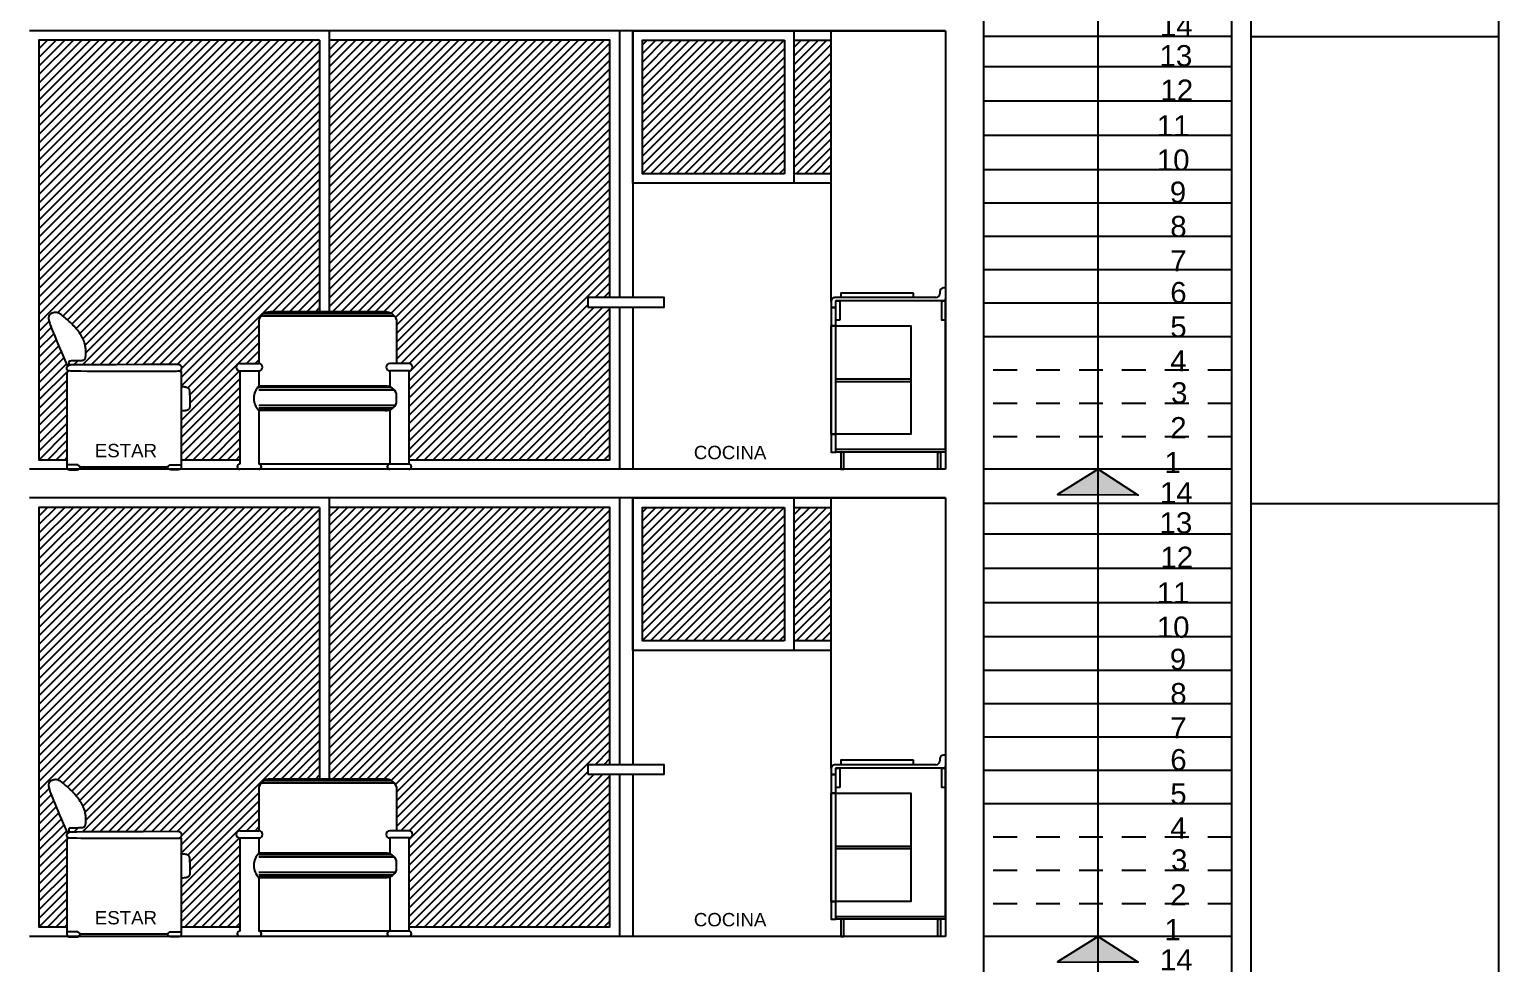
# Model space of a CAD drawing. Header units: millimetres. Extents: x 1217 to 2428, y 234 to 644.
# Drawn here: x 2238.77 to 2246.47, y 414.01 to 418.91 of the extents above; entities that cross this region are included whole.
import ezdxf

# ---------------------------------------------------------------- set-up
doc = ezdxf.new("R2010")
doc.units = ezdxf.units.MM
doc.linetypes.add('HIDDEN2', pattern=[0.1875, 0.125, -0.0625])
for name, color, linetype in [('0.1', 251, 'Continuous'), ('0.2', 2, 'Continuous'), ('0.3', 6, 'Continuous'), ('ARTEFACTOS', 4, 'Continuous'), ('estructura', 3, 'Continuous'), ('Muebles', 8, 'Continuous'), ('MURO', 5, 'Continuous'), ('Texto', 1, 'Continuous')]:
    doc.layers.add(name, color=color, linetype=linetype)
doc.styles.get("Standard").update_dxf_attribs({"font": 'arial.ttf'})
pattern_1 = [(45, (422.33998, -283.023547), (-0.0224506403, 0.0224506403), [])]
pattern_2 = [(45, (422.33998, -280.573547), (-0.0224506403, 0.0224506403), [])]

# ---------------------------------------------------------------- blocks, each defined once
blk = doc.blocks.new('sillon elv 1')
at = {"layer": '0.2'}
blk.add_line((382065.2343, 7753267.5813), (382065.6901, 7753267.5813), dxfattribs=at)
for points in [[(382065.1739, 7753268.114), (382065.1742, 7753268.1156), (382065.1744, 7753268.1172), (382065.1745, 7753268.1189), (382065.1746, 7753268.1205), (382065.1745, 7753268.1222), (382065.1745, 7753268.1238), (382065.1744, 7753268.1253), (382065.1744, 7753268.1268), (382065.1745, 7753268.1281), (382065.1745, 7753268.1294), (382065.1747, 7753268.1306), (382065.1749, 7753268.1316), (382065.1751, 7753268.1326), (382065.1753, 7753268.1335), (382065.1756, 7753268.1342), (382065.1759, 7753268.1349), (382065.1762, 7753268.1355), (382065.1765, 7753268.136), (382065.1768, 7753268.1364), (382065.1771, 7753268.1368), (382065.1775, 7753268.1371), (382065.178, 7753268.1373), (382065.1785, 7753268.1375), (382065.179, 7753268.1376), (382065.1796, 7753268.1377), (382065.1804, 7753268.1378), (382065.1814, 7753268.1379), (382065.1828, 7753268.1379), (382065.1846, 7753268.138), (382065.187, 7753268.138), (382065.19, 7753268.1381), (382065.1937, 7753268.1381), (382065.1982, 7753268.1381), (382065.2034, 7753268.1382), (382065.2089, 7753268.1383), (382065.2147, 7753268.1384), (382065.2204, 7753268.1385), (382065.2259, 7753268.1386), (382065.231, 7753268.1388), (382065.2353, 7753268.139), (382065.2389, 7753268.1392), (382065.2417, 7753268.1395), (382065.2439, 7753268.1397), (382065.2455, 7753268.14), (382065.2467, 7753268.1403), (382065.2476, 7753268.1405), (382065.2482, 7753268.1408), (382065.2488, 7753268.141), (382065.2493, 7753268.1412), (382065.2498, 7753268.1413), (382065.2504, 7753268.1415), (382065.2509, 7753268.1417), (382065.2515, 7753268.142), (382065.2522, 7753268.1423), (382065.2529, 7753268.1426), (382065.2537, 7753268.1431), (382065.2545, 7753268.1437), (382065.2554, 7753268.1444), (382065.2563, 7753268.1454), (382065.2572, 7753268.1465), (382065.2581, 7753268.148), (382065.2589, 7753268.1498), (382065.2597, 7753268.1519), (382065.2604, 7753268.1545), (382065.2611, 7753268.1574), (382065.2616, 7753268.1608), (382065.262, 7753268.1645), (382065.2624, 7753268.1685), (382065.2626, 7753268.1727), (382065.2627, 7753268.1771), (382065.2627, 7753268.1816), (382065.2627, 7753268.1863), (382065.2625, 7753268.1909), (382065.2622, 7753268.1956), (382065.2617, 7753268.2004), (382065.2611, 7753268.2053), (382065.2603, 7753268.2102), (382065.2593, 7753268.2154), (382065.258, 7753268.2207), (382065.2565, 7753268.2262), (382065.2547, 7753268.2319), (382065.2526, 7753268.2378), (382065.2501, 7753268.2439), (382065.2474, 7753268.2502), (382065.2443, 7753268.2566), (382065.2408, 7753268.2632), (382065.2369, 7753268.2699), (382065.2327, 7753268.2767), (382065.228, 7753268.2836), (382065.2229, 7753268.2906), (382065.2176, 7753268.2976), (382065.212, 7753268.3046), (382065.2061, 7753268.3115), (382065.2001, 7753268.3182), (382065.194, 7753268.3249), (382065.1878, 7753268.3313), (382065.1816, 7753268.3375), (382065.1754, 7753268.3434), (382065.1694, 7753268.349), (382065.1635, 7753268.3543), (382065.1578, 7753268.3592), (382065.1525, 7753268.3637), (382065.1475, 7753268.3679), (382065.1429, 7753268.3715), (382065.1387, 7753268.3747), (382065.135, 7753268.3775), (382065.1316, 7753268.3799), (382065.1286, 7753268.382), (382065.1259, 7753268.3837), (382065.1233, 7753268.3851), (382065.1209, 7753268.3863), (382065.1187, 7753268.3874), (382065.1165, 7753268.3882), (382065.1144, 7753268.3889), (382065.1123, 7753268.3895), (382065.1103, 7753268.3899), (382065.1083, 7753268.3902), (382065.1063, 7753268.3904), (382065.1044, 7753268.3905), (382065.1024, 7753268.3904), (382065.1005, 7753268.3903), (382065.0985, 7753268.39), (382065.0966, 7753268.3897), (382065.0947, 7753268.3894), (382065.0929, 7753268.3889), (382065.0912, 7753268.3885), (382065.0896, 7753268.388), (382065.088, 7753268.3876), (382065.0866, 7753268.3872), (382065.0853, 7753268.3867), (382065.084, 7753268.3863), (382065.0829, 7753268.3859), (382065.0818, 7753268.3854), (382065.0808, 7753268.385), (382065.0798, 7753268.3846), (382065.0789, 7753268.3841), (382065.0779, 7753268.3836), (382065.077, 7753268.3831), (382065.0761, 7753268.3825), (382065.0752, 7753268.3818), (382065.0743, 7753268.3811), (382065.0735, 7753268.3803), (382065.0726, 7753268.3794), (382065.0718, 7753268.3784), (382065.071, 7753268.3773), (382065.0702, 7753268.376), (382065.0695, 7753268.3746), (382065.0688, 7753268.3731), (382065.0682, 7753268.3715), (382065.0677, 7753268.3697), (382065.0672, 7753268.3679), (382065.0668, 7753268.3659), (382065.0666, 7753268.3638), (382065.0665, 7753268.3614), (382065.0666, 7753268.3588), (382065.0669, 7753268.3558), (382065.0675, 7753268.3524), (382065.0683, 7753268.3484), (382065.0695, 7753268.3438), (382065.0711, 7753268.3385), (382065.0731, 7753268.3324), (382065.0756, 7753268.3252), (382065.0787, 7753268.3168), (382065.0825, 7753268.3069), (382065.0871, 7753268.2952), (382065.0925, 7753268.2816), (382065.099, 7753268.2658), (382065.1066, 7753268.2475), (382065.1153, 7753268.2269), (382065.1246, 7753268.2047), (382065.1341, 7753268.1823), (382065.1433, 7753268.1607), (382065.1516, 7753268.1412), (382065.1585, 7753268.125), (382065.1635, 7753268.1132), (382065.1662, 7753268.107)], [(382065.7482, 7753268.1195), (382065.7512, 7753268.1185), (382065.7538, 7753268.1173), (382065.7559, 7753268.1159), (382065.7576, 7753268.1144), (382065.759, 7753268.1129), (382065.7601, 7753268.1112), (382065.761, 7753268.1096), (382065.7617, 7753268.1079), (382065.7622, 7753268.1063), (382065.7626, 7753268.1048), (382065.7628, 7753268.1033), (382065.7629, 7753268.1018), (382065.763, 7753268.1004), (382065.7629, 7753268.0991), (382065.7628, 7753268.0978), (382065.7626, 7753268.0966), (382065.7624, 7753268.0954), (382065.7621, 7753268.0943), (382065.7618, 7753268.0932), (382065.7614, 7753268.0922), (382065.7609, 7753268.0912), (382065.7604, 7753268.0903), (382065.7599, 7753268.0894), (382065.7593, 7753268.0885), (382065.7586, 7753268.0877), (382065.7578, 7753268.0869), (382065.757, 7753268.0861), (382065.756, 7753268.0854), (382065.7551, 7753268.0847), (382065.754, 7753268.0841), (382065.7529, 7753268.0835), (382065.7517, 7753268.083), (382065.7502, 7753268.0826), (382065.7476, 7753268.0823), (382065.7428, 7753268.082), (382065.7348, 7753268.0818), (382065.7223, 7753268.0816), (382065.7045, 7753268.0815), (382065.6801, 7753268.0814), (382065.6482, 7753268.0813), (382065.6082, 7753268.0812), (382065.5617, 7753268.0812), (382065.5109, 7753268.0812), (382065.458, 7753268.0813), (382065.4051, 7753268.0813), (382065.3544, 7753268.0815), (382065.3081, 7753268.0817), (382065.2683, 7753268.0819), (382065.2366, 7753268.0823), (382065.2126, 7753268.0827), (382065.1951, 7753268.0832), (382065.1831, 7753268.0837), (382065.1755, 7753268.0842), (382065.1711, 7753268.0848), (382065.169, 7753268.0854), (382065.168, 7753268.0859), (382065.1673, 7753268.0865), (382065.1666, 7753268.0871), (382065.166, 7753268.0877), (382065.1655, 7753268.0884), (382065.1649, 7753268.0891), (382065.1645, 7753268.0899), (382065.164, 7753268.0907), (382065.1636, 7753268.0917), (382065.1633, 7753268.0927), (382065.1629, 7753268.0939), (382065.1627, 7753268.0951), (382065.1625, 7753268.0963), (382065.1623, 7753268.0976), (382065.1623, 7753268.0988), (382065.1623, 7753268.1), (382065.1625, 7753268.1011), (382065.1628, 7753268.1021), (382065.1632, 7753268.1031), (382065.1636, 7753268.1039), (382065.1642, 7753268.1048), (382065.1648, 7753268.1056), (382065.1655, 7753268.1063), (382065.1662, 7753268.1071), (382065.1669, 7753268.1078), (382065.1676, 7753268.1086), (382065.1684, 7753268.1094), (382065.1691, 7753268.1101), (382065.1699, 7753268.1109), (382065.1707, 7753268.1116), (382065.1716, 7753268.1124), (382065.1724, 7753268.113), (382065.1733, 7753268.1137), (382065.1743, 7753268.1143), (382065.1753, 7753268.1148), (382065.1764, 7753268.1153), (382065.1774, 7753268.1157), (382065.1785, 7753268.1161), (382065.1796, 7753268.1164), (382065.1807, 7753268.1167), (382065.1818, 7753268.1169), (382065.1839, 7753268.1172), (382065.1926, 7753268.1174), (382065.2144, 7753268.1176), (382065.2558, 7753268.1178), (382065.3233, 7753268.1181), (382065.4235, 7753268.1185), (382065.563, 7753268.1189), (382065.7482, 7753268.1195)], [(382065.1727, 7753268.0846), (382065.1704, 7753268.0832), (382065.1685, 7753268.0819), (382065.1669, 7753268.0806), (382065.1657, 7753268.0794), (382065.1647, 7753268.0781), (382065.164, 7753268.0769), (382065.1634, 7753268.0758), (382065.1631, 7753268.0746), (382065.1628, 7753268.0726), (382065.1626, 7753268.0652), (382065.1625, 7753268.047), (382065.1624, 7753268.0127), (382065.1624, 7753267.9567), (382065.1624, 7753267.8738), (382065.1624, 7753267.7584), (382065.1624, 7753267.6053)], [(382065.7621, 7753268.0013), (382065.7666, 7753268.0017), (382065.7707, 7753268.0019), (382065.7743, 7753268.0019), (382065.7775, 7753268.0017), (382065.7804, 7753268.0013), (382065.783, 7753268.0009), (382065.7852, 7753268.0003), (382065.7873, 7753267.9997), (382065.7892, 7753267.9991), (382065.791, 7753267.9984), (382065.7926, 7753267.9978), (382065.7941, 7753267.9971), (382065.7954, 7753267.9963), (382065.7966, 7753267.9955), (382065.7977, 7753267.9947), (382065.7987, 7753267.9938), (382065.7996, 7753267.9929), (382065.8005, 7753267.9919), (382065.8012, 7753267.9909), (382065.8018, 7753267.9898), (382065.8024, 7753267.9888), (382065.803, 7753267.9877), (382065.8034, 7753267.9866), (382065.8039, 7753267.9855), (382065.8043, 7753267.9843), (382065.8046, 7753267.9831), (382065.8049, 7753267.9816), (382065.8052, 7753267.9797), (382065.8055, 7753267.9773), (382065.8058, 7753267.9743), (382065.806, 7753267.9705), (382065.8062, 7753267.9658), (382065.8064, 7753267.9601), (382065.8066, 7753267.9536), (382065.8068, 7753267.9466), (382065.8069, 7753267.9394), (382065.8071, 7753267.9322), (382065.8072, 7753267.9251), (382065.8072, 7753267.9186), (382065.8072, 7753267.9129), (382065.8072, 7753267.9081), (382065.8072, 7753267.9041), (382065.807, 7753267.901), (382065.8069, 7753267.8984), (382065.8067, 7753267.8964), (382065.8065, 7753267.8948), (382065.8062, 7753267.8934), (382065.8059, 7753267.8922), (382065.8056, 7753267.891), (382065.8053, 7753267.8898), (382065.8048, 7753267.8887), (382065.8044, 7753267.8876), (382065.8039, 7753267.8865), (382065.8033, 7753267.8855), (382065.8027, 7753267.8845), (382065.802, 7753267.8836), (382065.8012, 7753267.8828), (382065.8004, 7753267.882), (382065.7995, 7753267.8812), (382065.7986, 7753267.8805), (382065.7976, 7753267.8799), (382065.7966, 7753267.8793), (382065.7955, 7753267.8787), (382065.7944, 7753267.8782), (382065.7933, 7753267.8777), (382065.7918, 7753267.8772), (382065.7898, 7753267.8767), (382065.787, 7753267.8762), (382065.783, 7753267.8755), (382065.7778, 7753267.8748), (382065.7709, 7753267.874), (382065.7621, 7753267.8731)], [(382065.1619, 7753267.5923), (382065.1619, 7753267.5897), (382065.1619, 7753267.5872), (382065.162, 7753267.585), (382065.1622, 7753267.5829), (382065.1624, 7753267.581), (382065.1627, 7753267.5792), (382065.163, 7753267.5776), (382065.1633, 7753267.5762), (382065.1636, 7753267.5749), (382065.164, 7753267.5737), (382065.1644, 7753267.5727), (382065.1648, 7753267.5718), (382065.1653, 7753267.5709), (382065.1658, 7753267.5702), (382065.1665, 7753267.5695), (382065.1672, 7753267.5689), (382065.168, 7753267.5684), (382065.1689, 7753267.5679), (382065.17, 7753267.5674), (382065.1712, 7753267.5671), (382065.1727, 7753267.5667), (382065.1744, 7753267.5664), (382065.1763, 7753267.5662), (382065.1785, 7753267.566), (382065.1811, 7753267.5658), (382065.1839, 7753267.5657), (382065.1869, 7753267.5657), (382065.19, 7753267.5656), (382065.1932, 7753267.5656), (382065.1965, 7753267.5656), (382065.1997, 7753267.5657), (382065.2028, 7753267.5657), (382065.2058, 7753267.5658), (382065.2087, 7753267.5658), (382065.2114, 7753267.5659), (382065.2139, 7753267.566), (382065.2162, 7753267.5662), (382065.2184, 7753267.5664), (382065.2203, 7753267.5667), (382065.2221, 7753267.5671), (382065.2237, 7753267.5675), (382065.2251, 7753267.5682), (382065.2265, 7753267.5691), (382065.2278, 7753267.5704), (382065.2292, 7753267.5722), (382065.2307, 7753267.5745), (382065.2324, 7753267.5775), (382065.2343, 7753267.5813)], [(382065.7625, 7753267.5923), (382065.7626, 7753267.5897), (382065.7625, 7753267.5872), (382065.7624, 7753267.585), (382065.7623, 7753267.5829), (382065.762, 7753267.581), (382065.7618, 7753267.5792), (382065.7615, 7753267.5776), (382065.7612, 7753267.5762), (382065.7608, 7753267.5749), (382065.7605, 7753267.5737), (382065.7601, 7753267.5727), (382065.7597, 7753267.5718), (382065.7592, 7753267.5709), (382065.7586, 7753267.5702), (382065.758, 7753267.5695), (382065.7573, 7753267.5689), (382065.7565, 7753267.5684), (382065.7556, 7753267.5679), (382065.7545, 7753267.5674), (382065.7533, 7753267.5671), (382065.7518, 7753267.5667), (382065.7501, 7753267.5664), (382065.7482, 7753267.5662), (382065.7459, 7753267.566), (382065.7434, 7753267.5658), (382065.7406, 7753267.5657), (382065.7376, 7753267.5657), (382065.7345, 7753267.5656), (382065.7312, 7753267.5656), (382065.728, 7753267.5656), (382065.7248, 7753267.5657), (382065.7216, 7753267.5657), (382065.7186, 7753267.5658), (382065.7158, 7753267.5658), (382065.7131, 7753267.5659), (382065.7106, 7753267.566), (382065.7083, 7753267.5662), (382065.7061, 7753267.5664), (382065.7041, 7753267.5667), (382065.7024, 7753267.5671), (382065.7008, 7753267.5675), (382065.6993, 7753267.5682), (382065.698, 7753267.5691), (382065.6966, 7753267.5704), (382065.6952, 7753267.5722), (382065.6937, 7753267.5745), (382065.6921, 7753267.5775), (382065.6901, 7753267.5813)]]:
    blk.add_lwpolyline(points, dxfattribs=at)
at = {"layer": '0.2', "elevation": 0}
for points in [[(382065.7529, 7753268.0835), (382065.7621, 7753268.0835), (382065.7621, 7753267.6053)], [(382065.1624, 7753267.6053), (382065.1619, 7753267.5923)], [(382065.2343, 7753267.5813), (382065.2197, 7753267.5923), (382065.1619, 7753267.5923)], [(382065.6901, 7753267.5813), (382065.7047, 7753267.5923), (382065.7636, 7753267.5923)], [(382065.7621, 7753267.6053), (382065.7625, 7753267.5923)]]:
    blk.add_lwpolyline(points, dxfattribs=at)

msp = doc.modelspace()

# ---------------------------------------------------------------- hatches: boundary and pattern name
at = {"layer": '0.1', "ltscale": 3}
h = msp.add_hatch(dxfattribs=at)
h.set_pattern_fill('ANSI31', color=256, scale=0.01)
h.set_pattern_definition(pattern_2)
h.paths.add_polyline_path([(2240.07395, 418.85099), (2238.81771, 418.85099), (2238.81771, 416.65099), (2238.96407, 416.65099), (2238.96407, 416.79078), (2238.96405, 416.90611), (2238.96405, 416.98904), (2238.96407, 417.04499), (2238.96413, 417.07935), (2238.96425, 417.09753), (2238.9645, 417.10673), (2238.96628, 417.11062), (2238.96925, 417.11364), (2238.97388, 417.11681), (2238.97013, 417.11784), (2238.96691, 417.12069), (2238.96503, 417.12439), (2238.96389, 417.12944), (2238.9641, 417.13402), (2238.96571, 417.137), (2238.96782, 417.13941), (2238.9652, 417.14554), (2238.96016, 417.15733), (2238.95324, 417.17355), (2238.94494, 417.19304), (2238.93579, 417.2146), (2238.92628, 417.23704), (2238.91694, 417.25919), (2238.90827, 417.27987), (2238.9007, 417.29811), (2238.89422, 417.31392), (2238.88873, 417.32754), (2238.88414, 417.33919), (2238.88034, 417.34911), (2238.87725, 417.35754), (2238.87476, 417.3647), (2238.87278, 417.37084), (2238.87121, 417.37616), (2238.86944, 417.38295), (2238.86831, 417.38977), (2238.86814, 417.39492), (2238.86863, 417.3992), (2238.86976, 417.40383), (2238.87182, 417.40836), (2238.8746, 417.41229), (2238.87798, 417.41507), (2238.88191, 417.41716), (2238.88562, 417.41863), (2238.88977, 417.41998), (2238.89482, 417.42138), (2238.90037, 417.42248), (2238.90611, 417.42291), (2238.91098, 417.42247), (2238.91503, 417.42161), (2238.91927, 417.42019), (2238.92379, 417.41814), (2238.92883, 417.41527), (2238.93331, 417.41225), (2238.93666, 417.40986), (2238.94038, 417.40708), (2238.94453, 417.40386), (2238.94913, 417.40019), (2238.95415, 417.39607), (2238.95951, 417.39153), (2238.96517, 417.38661), (2238.97106, 417.38133), (2238.97711, 417.37572), (2238.98327, 417.3698), (2238.98948, 417.36362), (2238.99567, 417.3572), (2239.00179, 417.35058), (2239.0078, 417.34379), (2239.01364, 417.3369), (2239.01926, 417.32993), (2239.02462, 417.32294), (2239.02966, 417.31596), (2239.03433, 417.30904), (2239.0386, 417.30222), (2239.04246, 417.29552), (2239.04594, 417.28894), (2239.04906, 417.28251), (2239.05182, 417.27624), (2239.05425, 417.27014), (2239.05636, 417.26423), (2239.05818, 417.25852), (2239.0597, 417.25302), (2239.06097, 417.24772), (2239.06199, 417.24258), (2239.0628, 417.23759), (2239.06342, 417.23272), (2239.06387, 417.22795), (2239.06417, 417.22325), (2239.06435, 417.2186), (2239.06442, 417.21399), (2239.06439, 417.20945), (2239.06426, 417.20504), (2239.06391, 417.19866), (2239.06305, 417.19122), (2239.06181, 417.18539), (2239.05989, 417.18024), (2239.05722, 417.17678), (2239.05413, 417.17459), (2239.05014, 417.17319), (2239.04856, 417.17255), (2239.04466, 417.17191), (2239.0406, 417.17155), (2239.03702, 417.17133), (2239.03263, 417.17113), (2239.02757, 417.17097), (2239.02208, 417.17083), (2239.01635, 417.17071), (2239.0106, 417.17062), (2239.00505, 417.17054), (2238.99991, 417.17048), (2238.99539, 417.17043), (2238.99164, 417.17039), (2238.98864, 417.17036), (2238.98627, 417.17032), (2238.98445, 417.17028), (2238.98308, 417.17023), (2238.98205, 417.17016), (2238.98128, 417.17007), (2238.98067, 417.16996), (2238.98013, 417.16981), (2238.97965, 417.16963), (2238.97921, 417.1694), (2238.97882, 417.16911), (2238.97846, 417.16876), (2238.97813, 417.16834), (2238.97783, 417.16784), (2238.97753, 417.16726), (2238.97726, 417.16658), (2238.97699, 417.1658), (2238.97675, 417.16493), (2238.97654, 417.16396), (2238.97636, 417.1629), (2238.97622, 417.16173), (2238.97613, 417.16047), (2238.97609, 417.1591), (2238.9761, 417.15764), (2238.97615, 417.15609), (2238.97631, 417.15113), (2238.97574, 417.14655), (2238.97947, 417.14826), (2238.98397, 417.14947), (2238.99429, 417.14971), (2239.01605, 417.14992), (2239.05743, 417.15016), (2239.12496, 417.15045), (2239.22518, 417.15081), (2239.36464, 417.15126), (2239.54989, 417.15183), (2239.55429, 417.15034), (2239.55852, 417.14763), (2239.56133, 417.1445), (2239.56346, 417.1405), (2239.56459, 417.13571), (2239.56466, 417.13155), (2239.56397, 417.12704), (2239.56248, 417.12303), (2239.55994, 417.1195), (2239.55539, 417.11585), (2239.56375, 417.11585), (2239.56375, 417.03366), (2239.56831, 417.03408), (2239.57425, 417.03435), (2239.58064, 417.03393), (2239.58568, 417.033), (2239.59104, 417.03144), (2239.59589, 417.02942), (2239.5995, 417.02711), (2239.60215, 417.02438), (2239.60411, 417.02124), (2239.60597, 417.01691), (2239.60679, 417.01311), (2239.60733, 417.0084), (2239.60768, 417.0028), (2239.6079, 416.99809), (2239.6081, 416.99241), (2239.6083, 416.98596), (2239.60847, 416.97899), (2239.60862, 416.97175), (2239.60875, 416.96449), (2239.60884, 416.95749), (2239.6089, 416.95098), (2239.60892, 416.94522), (2239.60888, 416.9381), (2239.60863, 416.9305), (2239.60801, 416.92596), (2239.60676, 416.92138), (2239.60475, 416.91715), (2239.60186, 416.9139), (2239.59838, 416.91163), (2239.59467, 416.90985), (2239.59037, 416.90877), (2239.5847, 416.90788), (2239.57943, 416.90719), (2239.57253, 416.90638), (2239.56375, 416.90543), (2239.56375, 416.65099), (2239.87123, 416.65099), (2239.87123, 417.11691, -1), (2239.87123, 417.15486), (2239.97123, 417.15486), (2239.97123, 417.38579, -0.3308101), (2240.02982, 417.42581), (2240.07395, 417.42581)])
h = msp.add_hatch(dxfattribs=at)
h.set_pattern_fill('ANSI31', color=256, scale=0.01)
h.set_pattern_definition(pattern_2)
h.paths.add_polyline_path([(2240.28961, 418.85099), (2240.07395, 418.85099), (2240.07395, 417.42581), (2240.28961, 417.42581)])
h.paths.add_polyline_path([(2241.67351, 418.85099), (2240.33961, 418.85099), (2240.33961, 417.42581), (2240.6335, 417.42581, -0.3308107), (2240.69209, 417.38579), (2240.69209, 417.15486), (2240.75706, 417.15486, -1), (2240.75706, 417.11691), (2240.75706, 416.65099), (2241.67351, 416.65099)])
h.paths.add_polyline_path([(2241.81152, 418.85099), (2241.67351, 418.85099), (2241.67351, 416.65099), (2241.81152, 416.65099), (2241.81152, 417.45099), (2241.69651, 417.45099), (2241.69651, 417.50099), (2241.81152, 417.50099)])
h.paths.add_polyline_path([(2242.7263, 418.85099), (2241.98152, 418.85099), (2241.98152, 418.15099), (2242.7263, 418.15099)])
h.paths.add_polyline_path([(2242.97135, 418.85099), (2242.7763, 418.85099), (2242.7763, 418.15099), (2242.97135, 418.15099)])
h = msp.add_hatch(dxfattribs=at)
h.set_pattern_fill('ANSI31', color=256, scale=0.01)
h.set_pattern_definition(pattern_1)
h.paths.add_polyline_path([(2240.07395, 416.40099), (2238.81771, 416.40099), (2238.81771, 414.20099), (2238.96407, 414.20099), (2238.96407, 414.34078), (2238.96405, 414.45611), (2238.96405, 414.53904), (2238.96407, 414.59499), (2238.96413, 414.62935), (2238.96425, 414.64753), (2238.9645, 414.65673), (2238.96628, 414.66062), (2238.96925, 414.66364), (2238.97388, 414.66681), (2238.97013, 414.66784), (2238.96691, 414.67069), (2238.96503, 414.67439), (2238.96389, 414.67944), (2238.9641, 414.68402), (2238.96571, 414.687), (2238.96782, 414.68941), (2238.9652, 414.69554), (2238.96016, 414.70733), (2238.95324, 414.72355), (2238.94494, 414.74304), (2238.93579, 414.7646), (2238.92628, 414.78704), (2238.91694, 414.80919), (2238.90827, 414.82986), (2238.9007, 414.84811), (2238.89422, 414.86392), (2238.88873, 414.87754), (2238.88414, 414.88919), (2238.88034, 414.89911), (2238.87725, 414.90754), (2238.87476, 414.9147), (2238.87278, 414.92084), (2238.87121, 414.92616), (2238.86944, 414.93295), (2238.86831, 414.93977), (2238.86814, 414.94492), (2238.86863, 414.9492), (2238.86976, 414.95383), (2238.87182, 414.95836), (2238.8746, 414.96228), (2238.87798, 414.96507), (2238.88191, 414.96716), (2238.88562, 414.96863), (2238.88977, 414.96998), (2238.89482, 414.97138), (2238.90037, 414.97248), (2238.90611, 414.97291), (2238.91098, 414.97247), (2238.91503, 414.97161), (2238.91927, 414.97019), (2238.92379, 414.96814), (2238.92883, 414.96527), (2238.93331, 414.96225), (2238.93666, 414.95986), (2238.94038, 414.95708), (2238.94453, 414.95386), (2238.94913, 414.95019), (2238.95415, 414.94607), (2238.95951, 414.94153), (2238.96517, 414.93661), (2238.97106, 414.93133), (2238.97711, 414.92572), (2238.98327, 414.9198), (2238.98948, 414.91362), (2238.99567, 414.9072), (2239.00179, 414.90057), (2239.0078, 414.89379), (2239.01364, 414.8869), (2239.01926, 414.87993), (2239.02462, 414.87294), (2239.02966, 414.86596), (2239.03433, 414.85904), (2239.0386, 414.85222), (2239.04246, 414.84552), (2239.04594, 414.83894), (2239.04906, 414.83251), (2239.05182, 414.82624), (2239.05425, 414.82014), (2239.05636, 414.81423), (2239.05818, 414.80852), (2239.0597, 414.80302), (2239.06097, 414.79772), (2239.06199, 414.79258), (2239.0628, 414.78759), (2239.06342, 414.78272), (2239.06387, 414.77795), (2239.06417, 414.77325), (2239.06435, 414.7686), (2239.06442, 414.76399), (2239.06439, 414.75945), (2239.06426, 414.75504), (2239.06391, 414.74866), (2239.06305, 414.74122), (2239.06181, 414.73539), (2239.05989, 414.73024), (2239.05722, 414.72678), (2239.05413, 414.72459), (2239.05014, 414.72319), (2239.04856, 414.72255), (2239.04466, 414.72191), (2239.0406, 414.72155), (2239.03702, 414.72133), (2239.03263, 414.72113), (2239.02757, 414.72097), (2239.02208, 414.72083), (2239.01635, 414.72071), (2239.0106, 414.72062), (2239.00505, 414.72054), (2238.99991, 414.72048), (2238.99539, 414.72043), (2238.99164, 414.72039), (2238.98864, 414.72036), (2238.98627, 414.72032), (2238.98445, 414.72028), (2238.98308, 414.72023), (2238.98205, 414.72016), (2238.98128, 414.72007), (2238.98067, 414.71996), (2238.98013, 414.71981), (2238.97965, 414.71963), (2238.97921, 414.7194), (2238.97882, 414.71911), (2238.97846, 414.71876), (2238.97813, 414.71834), (2238.97783, 414.71784), (2238.97753, 414.71726), (2238.97726, 414.71658), (2238.97699, 414.7158), (2238.97675, 414.71493), (2238.97654, 414.71396), (2238.97636, 414.7129), (2238.97622, 414.71173), (2238.97613, 414.71047), (2238.97609, 414.7091), (2238.9761, 414.70764), (2238.97615, 414.70609), (2238.97631, 414.70113), (2238.97574, 414.69655), (2238.97947, 414.69826), (2238.98397, 414.69947), (2238.99429, 414.69971), (2239.01605, 414.69992), (2239.05743, 414.70016), (2239.12496, 414.70045), (2239.22518, 414.70081), (2239.36464, 414.70126), (2239.54989, 414.70183), (2239.55429, 414.70034), (2239.55852, 414.69763), (2239.56133, 414.6945), (2239.56346, 414.69049), (2239.56459, 414.68571), (2239.56466, 414.68155), (2239.56397, 414.67704), (2239.56248, 414.67303), (2239.55994, 414.6695), (2239.55539, 414.66585), (2239.56375, 414.66585), (2239.56375, 414.58366), (2239.56831, 414.58408), (2239.57425, 414.58435), (2239.58064, 414.58393), (2239.58568, 414.58299), (2239.59104, 414.58144), (2239.59589, 414.57942), (2239.5995, 414.57711), (2239.60215, 414.57438), (2239.60411, 414.57124), (2239.60597, 414.56691), (2239.60679, 414.56311), (2239.60733, 414.5584), (2239.60768, 414.5528), (2239.6079, 414.54809), (2239.6081, 414.54241), (2239.6083, 414.53596), (2239.60847, 414.52899), (2239.60862, 414.52175), (2239.60875, 414.51449), (2239.60884, 414.50749), (2239.6089, 414.50098), (2239.60892, 414.49522), (2239.60888, 414.4881), (2239.60863, 414.4805), (2239.60801, 414.47596), (2239.60676, 414.47138), (2239.60475, 414.46715), (2239.60186, 414.4639), (2239.59838, 414.46163), (2239.59467, 414.45985), (2239.59037, 414.45877), (2239.5847, 414.45788), (2239.57943, 414.45719), (2239.57253, 414.45638), (2239.56375, 414.45543), (2239.56375, 414.20099), (2239.87123, 414.20099), (2239.87123, 414.66691, -1), (2239.87123, 414.70486), (2239.97123, 414.70486), (2239.97123, 414.93579, -0.3308101), (2240.02982, 414.97581), (2240.07395, 414.97581)])
h = msp.add_hatch(dxfattribs=at)
h.set_pattern_fill('ANSI31', color=256, scale=0.01)
h.set_pattern_definition(pattern_1)
h.paths.add_polyline_path([(2240.28961, 416.40099), (2240.07395, 416.40099), (2240.07395, 414.97581), (2240.28961, 414.97581)])
h.paths.add_polyline_path([(2241.67351, 416.40099), (2240.33961, 416.40099), (2240.33961, 414.97581), (2240.6335, 414.97581, -0.3308107), (2240.69209, 414.93579), (2240.69209, 414.70486), (2240.75706, 414.70486, -1), (2240.75706, 414.66691), (2240.75706, 414.20099), (2241.67351, 414.20099)])
h.paths.add_polyline_path([(2241.81152, 416.40099), (2241.67351, 416.40099), (2241.67351, 414.20099), (2241.81152, 414.20099), (2241.81152, 415.00099), (2241.69651, 415.00099), (2241.69651, 415.05099), (2241.81152, 415.05099)])
h.paths.add_polyline_path([(2242.7263, 416.40099), (2241.98152, 416.40099), (2241.98152, 415.70099), (2242.7263, 415.70099)])
h.paths.add_polyline_path([(2242.97135, 416.40099), (2242.7763, 416.40099), (2242.7763, 415.70099), (2242.97135, 415.70099)])
at = {"layer": 'Muebles', "linetype": 'ByBlock'}
h = msp.add_hatch(color=256, dxfattribs=at)
h.paths.add_polyline_path([(2244.58119, 416.46471), (2244.37014, 416.46618), (2244.37108, 416.60099)])
h.paths.add_polyline_path([(2244.37108, 416.60099), (2244.37014, 416.46618), (2244.1591, 416.46765)])
h = msp.add_hatch(color=256, dxfattribs=at)
h.paths.add_polyline_path([(2244.58119, 414.01471), (2244.37014, 414.01618), (2244.37108, 414.15099)])
h.paths.add_polyline_path([(2244.37108, 414.15099), (2244.37014, 414.01618), (2244.1591, 414.01765)])

# ---------------------------------------------------------------- linework, layer by layer
at = {"layer": '0.1', "ltscale": 3, "elevation": 0}
for points in [[(2244.37108, 416.57099), (2244.37108, 419.05099)], [(2244.37108, 416.59099), (2244.3714, 418.93617)], [(2240.28961, 418.85099), (2238.81771, 418.85099), (2238.81771, 416.65099), (2238.96407, 416.65099)], [(2240.28961, 418.85099), (2240.28961, 417.42581)], [(2240.33961, 418.90099), (2240.33961, 417.42581)], [(2241.81152, 417.50099), (2241.81152, 418.85099), (2240.33961, 418.85099)], [(2242.97135, 418.10099), (2241.93152, 418.10099), (2241.93152, 418.90099), (2243.57108, 418.90099)], [(2242.7263, 418.15099), (2241.98152, 418.15099), (2241.98152, 418.85099), (2242.7263, 418.85099)], [(2242.7263, 418.85099), (2242.7263, 418.15099)], [(2242.7763, 418.90099), (2242.7763, 418.10099)], [(2242.7763, 418.85099), (2242.97135, 418.85099)], [(2245.17108, 418.87099), (2246.47108, 418.87099)], [(2245.17108, 418.87099), (2246.47108, 418.87099)], [(2242.97135, 418.15099), (2242.7763, 418.15099)], [(2240.75706, 416.65099), (2241.81152, 416.65099), (2241.81152, 417.45099)], [(2239.56375, 416.65099), (2239.87123, 416.65099)], [(2244.37108, 414.12099), (2244.37108, 416.60099)], [(2240.33961, 416.45099), (2240.33961, 414.97581)], [(2242.97135, 415.65099), (2241.93152, 415.65099), (2241.93152, 416.45099), (2243.57108, 416.45099)], [(2242.7763, 416.45099), (2242.7763, 415.65099)], [(2244.37108, 414.14099), (2244.3714, 416.48617)], [(2240.28961, 416.40099), (2238.81771, 416.40099), (2238.81771, 414.20099), (2238.96407, 414.20099)], [(2240.28961, 416.40099), (2240.28961, 414.97581)], [(2241.81152, 415.05099), (2241.81152, 416.40099), (2240.33961, 416.40099)], [(2242.7263, 415.70099), (2241.98152, 415.70099), (2241.98152, 416.40099), (2242.7263, 416.40099)], [(2242.7263, 416.40099), (2242.7263, 415.70099)], [(2242.7763, 416.40099), (2242.97135, 416.40099)], [(2245.17108, 416.42099), (2246.47108, 416.42099)], [(2245.17108, 416.42099), (2246.47108, 416.42099)], [(2242.97135, 415.70099), (2242.7763, 415.70099)], [(2240.75706, 414.20099), (2241.81152, 414.20099), (2241.81152, 415.00099)], [(2239.56375, 414.20099), (2239.87123, 414.20099)], [(2244.37108, 411.67099), (2244.37108, 414.15099)], [(2244.37108, 411.69099), (2244.3714, 414.03617)]]:
    msp.add_lwpolyline(points, dxfattribs=at)
at = {"layer": '0.1', "linetype": 'ByBlock', "elevation": 0}
for points in [[(2239.97123, 417.38579), (2239.97123, 417.15486)], [(2239.97123, 417.38579), (2239.97123, 417.15486)], [(2240.68179, 417.40417), (2239.98152, 417.40417)], [(2240.66791, 417.41648), (2239.99541, 417.41648)], [(2240.63821, 417.42581), (2240.02982, 417.42581)], [(2240.63821, 417.42581), (2240.02982, 417.42581)], [(2240.69209, 417.38579), (2240.69209, 417.15486)], [(2240.69209, 417.38579), (2240.69209, 417.15486)], [(2240.69209, 417.38579), (2240.69209, 417.15486)], [(2239.87123, 417.15486), (2239.97123, 417.15486)], [(2239.87123, 417.15486), (2239.97123, 417.15486)], [(2240.75706, 417.15486), (2240.65706, 417.15486)], [(2240.75706, 417.15486), (2240.65706, 417.15486)], [(2239.87123, 417.11691), (2239.87123, 416.6277)], [(2239.87123, 417.11691), (2239.97123, 417.11691)], [(2239.87123, 417.11691), (2239.87123, 416.6277)], [(2239.87123, 417.11691), (2239.97123, 417.11691)], [(2239.97123, 417.11691), (2239.97123, 417.03706)], [(2239.97123, 417.11691), (2239.97123, 417.03706)], [(2240.65706, 417.11691), (2240.65706, 417.03706)], [(2240.75706, 417.11691), (2240.65706, 417.11691)], [(2240.65706, 417.11691), (2240.65706, 417.03706)], [(2240.75706, 417.11691), (2240.65706, 417.11691)], [(2240.75706, 417.11691), (2240.75706, 416.6277)], [(2240.75706, 417.11691), (2240.75706, 416.6277)], [(2240.63821, 417.03706), (2239.97123, 417.03706)], [(2240.63821, 417.03706), (2239.97123, 417.03706)], [(2240.66627, 417.02874), (2239.97123, 417.02874)], [(2240.68129, 417.01601), (2239.97123, 417.01601)], [(2240.68129, 417.01601), (2239.97123, 417.01601)], [(2240.69209, 416.94849), (2240.69209, 416.99703)], [(2240.68547, 416.93508), (2239.97123, 416.93508)], [(2240.67293, 416.92139), (2239.97123, 416.92139)], [(2240.65706, 416.91233), (2239.97123, 416.91233)], [(2240.65706, 416.91233), (2239.97123, 416.91233)], [(2239.97123, 416.90846), (2239.97123, 416.6277)], [(2240.6335, 416.90846), (2239.97123, 416.90846)], [(2239.97123, 416.90846), (2239.97123, 416.6277)], [(2240.6335, 416.90846), (2239.97123, 416.90846)], [(2240.65706, 416.91233), (2240.65706, 416.63156)], [(2240.65706, 416.90846), (2240.65706, 416.6277)], [(2240.75706, 416.6277), (2239.97123, 416.6277)], [(2240.75706, 416.6277), (2239.97123, 416.6277)], [(2239.97123, 414.93579), (2239.97123, 414.70486)], [(2239.97123, 414.93579), (2239.97123, 414.70486)], [(2240.68179, 414.95417), (2239.98152, 414.95417)], [(2240.66791, 414.96648), (2239.99541, 414.96648)], [(2240.63821, 414.97581), (2240.02982, 414.97581)], [(2240.63821, 414.97581), (2240.02982, 414.97581)], [(2240.69209, 414.93579), (2240.69209, 414.70486)], [(2240.69209, 414.93579), (2240.69209, 414.70486)], [(2240.69209, 414.93579), (2240.69209, 414.70486)], [(2239.87123, 414.70486), (2239.97123, 414.70486)], [(2239.87123, 414.70486), (2239.97123, 414.70486)], [(2240.75706, 414.70486), (2240.65706, 414.70486)], [(2240.75706, 414.70486), (2240.65706, 414.70486)], [(2239.87123, 414.66691), (2239.87123, 414.1777)], [(2239.87123, 414.66691), (2239.97123, 414.66691)], [(2239.87123, 414.66691), (2239.87123, 414.1777)], [(2239.87123, 414.66691), (2239.97123, 414.66691)], [(2239.97123, 414.66691), (2239.97123, 414.58706)], [(2239.97123, 414.66691), (2239.97123, 414.58706)], [(2240.65706, 414.66691), (2240.65706, 414.58706)], [(2240.75706, 414.66691), (2240.65706, 414.66691)], [(2240.65706, 414.66691), (2240.65706, 414.58706)], [(2240.75706, 414.66691), (2240.65706, 414.66691)], [(2240.75706, 414.66691), (2240.75706, 414.1777)], [(2240.75706, 414.66691), (2240.75706, 414.1777)], [(2240.63821, 414.58706), (2239.97123, 414.58706)], [(2240.63821, 414.58706), (2239.97123, 414.58706)], [(2240.66627, 414.57874), (2239.97123, 414.57874)], [(2240.68129, 414.56601), (2239.97123, 414.56601)], [(2240.68129, 414.56601), (2239.97123, 414.56601)], [(2240.69209, 414.49849), (2240.69209, 414.54703)], [(2240.68547, 414.48508), (2239.97123, 414.48508)], [(2240.67293, 414.47139), (2239.97123, 414.47139)], [(2240.65706, 414.46233), (2239.97123, 414.46233)], [(2240.65706, 414.46233), (2239.97123, 414.46233)], [(2239.97123, 414.45846), (2239.97123, 414.1777)], [(2240.6335, 414.45846), (2239.97123, 414.45846)], [(2239.97123, 414.45846), (2239.97123, 414.1777)], [(2240.6335, 414.45846), (2239.97123, 414.45846)], [(2240.65706, 414.46233), (2240.65706, 414.18156)], [(2240.65706, 414.45846), (2240.65706, 414.1777)], [(2240.75706, 414.1777), (2239.97123, 414.1777)], [(2240.75706, 414.1777), (2239.97123, 414.1777)]]:
    msp.add_lwpolyline(points, dxfattribs=at)
at = {"layer": '0.1', "linetype": 'HIDDEN2', "elevation": 0}
for points in [[(2245.07108, 417.12099), (2243.77108, 417.12099)], [(2245.07108, 416.94599), (2243.77108, 416.94599)], [(2245.07108, 416.77099), (2243.77108, 416.77099)], [(2245.07108, 414.67099), (2243.77108, 414.67099)], [(2245.07108, 414.49599), (2243.77108, 414.49599)], [(2245.07108, 414.32099), (2243.77108, 414.32099)]]:
    msp.add_lwpolyline(points, dxfattribs=at)
at = {"layer": '0.1', "linetype": 'ByBlock'}
for centre, radius, start, end in [((2240.02746, 417.36637, 0), 0.05949, 87.731971, 160.95095), ((2240.02746, 417.36637, 0), 0.05949, 87.731971, 160.95095), ((2240.63585, 417.36637, 0), 0.05949, 19.04905, 92.268029), ((2240.63585, 417.36637, 0), 0.05949, 19.04905, 92.268029), ((2239.87123, 417.13589, 0), 0.01897, 90, 270), ((2239.87123, 417.13589, 0), 0.01897, 90, 270), ((2239.97123, 417.13589, 0), 0.01897, 270, 90), ((2239.97123, 417.13589, 0), 0.01897, 270, 90), ((2240.65706, 417.13589, 0), 0.01897, 90, 270), ((2240.65706, 417.13589, 0), 0.01897, 90, 270), ((2240.75706, 417.13589, 0), 0.01897, 270, 90), ((2240.75706, 417.13589, 0), 0.01897, 270, 90), ((2240.03266, 416.97276, 0), 0.08893, 133.695506, 226.304494), ((2240.03266, 416.97276, 0), 0.08893, 133.695506, 226.304494), ((2240.63585, 416.97761, 0), 0.05949, 19.04905, 92.268029), ((2240.63585, 416.97761, 0), 0.05949, 19.04905, 92.268029), ((2240.63585, 416.96791, 0), 0.05949, 267.731971, 340.95095), ((2240.63585, 416.96791, 0), 0.05949, 267.731971, 340.95095), ((2239.87123, 416.61435, 0), 0.01335, 90, 270), ((2239.87123, 416.61435, 0), 0.01335, 90, 270), ((2239.97123, 416.61435, 0), 0.01335, 270, 90), ((2239.97123, 416.61435, 0), 0.01335, 270, 90), ((2240.65706, 416.61435, 0), 0.01335, 90, 270), ((2240.65706, 416.61435, 0), 0.01335, 90, 270), ((2240.75706, 416.61435, 0), 0.01335, 270, 90), ((2240.75706, 416.61435, 0), 0.01335, 270, 90), ((2240.02746, 414.91637, 0), 0.05949, 87.731971, 160.95095), ((2240.02746, 414.91637, 0), 0.05949, 87.731971, 160.95095), ((2240.63585, 414.91637, 0), 0.05949, 19.04905, 92.268029), ((2240.63585, 414.91637, 0), 0.05949, 19.04905, 92.268029), ((2239.87123, 414.68589, 0), 0.01897, 90, 270), ((2239.87123, 414.68589, 0), 0.01897, 90, 270), ((2239.97123, 414.68589, 0), 0.01897, 270, 90), ((2239.97123, 414.68589, 0), 0.01897, 270, 90), ((2240.65706, 414.68589, 0), 0.01897, 90, 270), ((2240.65706, 414.68589, 0), 0.01897, 90, 270), ((2240.75706, 414.68589, 0), 0.01897, 270, 90), ((2240.75706, 414.68589, 0), 0.01897, 270, 90), ((2240.03266, 414.52276, 0), 0.08893, 133.695506, 226.304494), ((2240.03266, 414.52276, 0), 0.08893, 133.695506, 226.304494), ((2240.63585, 414.52761, 0), 0.05949, 19.04905, 92.268029), ((2240.63585, 414.52761, 0), 0.05949, 19.04905, 92.268029), ((2240.63585, 414.51791, 0), 0.05949, 267.731971, 340.95095), ((2240.63585, 414.51791, 0), 0.05949, 267.731971, 340.95095), ((2239.87123, 414.16435, 0), 0.01335, 90, 270), ((2239.87123, 414.16435, 0), 0.01335, 90, 270), ((2239.97123, 414.16435, 0), 0.01335, 270, 90), ((2239.97123, 414.16435, 0), 0.01335, 270, 90), ((2240.65706, 414.16435, 0), 0.01335, 90, 270), ((2240.65706, 414.16435, 0), 0.01335, 90, 270), ((2240.75706, 414.16435, 0), 0.01335, 270, 90), ((2240.75706, 414.16435, 0), 0.01335, 270, 90)]:
    msp.add_arc(centre, radius, start, end, dxfattribs=at)
at = {"layer": '0.2', "ltscale": 3, "elevation": 0}
for points in [[(2241.86152, 418.90099), (2241.86152, 417.50099)], [(2241.93152, 418.90099), (2241.93152, 417.50099)], [(2242.97135, 417.48074), (2242.97135, 418.90099)], [(2245.07108, 418.87099), (2243.77108, 418.87099)], [(2245.07108, 418.71099), (2243.77108, 418.71099)], [(2245.07108, 418.53099), (2243.77108, 418.53099)], [(2245.07108, 418.35099), (2243.77108, 418.35099)], [(2241.86152, 417.45099), (2241.86152, 416.60099)], [(2241.93152, 417.45099), (2241.93152, 416.60099)], [(2245.07108, 416.60099), (2243.77108, 416.60099)], [(2241.86152, 416.45099), (2241.86152, 415.05099)], [(2241.93152, 416.45099), (2241.93152, 415.05099)], [(2242.97135, 415.03074), (2242.97135, 416.45099)], [(2245.07108, 416.42099), (2243.77108, 416.42099)], [(2245.07108, 416.26099), (2243.77108, 416.26099)], [(2245.07108, 416.08099), (2243.77108, 416.08099)], [(2245.07108, 415.90099), (2243.77108, 415.90099)], [(2241.86152, 415.00099), (2241.86152, 414.15099)], [(2241.93152, 415.00099), (2241.93152, 414.15099)], [(2245.07108, 414.15099), (2243.77108, 414.15099)]]:
    msp.add_lwpolyline(points, dxfattribs=at)
at = {"layer": '0.2', "elevation": 0}
for points in [[(2243.40279, 417.52485), (2243.02177, 417.52485), (2243.02177, 417.5025), (2243.40279, 417.5025)], [(2242.97135, 416.78413), (2242.99667, 416.78413), (2242.99667, 417.35263), (2242.97135, 417.35263)], [(2242.97151, 417.35263), (2243.39013, 417.35263), (2243.39013, 416.78413), (2242.97151, 416.78413)], [(2243.40279, 415.07485), (2243.02177, 415.07485), (2243.02177, 415.0525), (2243.40279, 415.0525)], [(2242.97135, 414.33413), (2242.99667, 414.33413), (2242.99667, 414.90263), (2242.97135, 414.90263)], [(2242.97151, 414.90263), (2243.39013, 414.90263), (2243.39013, 414.33413), (2242.97151, 414.33413)]]:
    msp.add_lwpolyline(points, close=True, dxfattribs=at)
for points in [[(2243.39013, 417.05918), (2242.99667, 417.05918), (2242.99667, 417.07418), (2243.39013, 417.07418), (2243.39013, 417.05918)], [(2243.39013, 414.60918), (2242.99667, 414.60918), (2242.99667, 414.62418), (2243.39013, 414.62418), (2243.39013, 414.60918)]]:
    msp.add_lwpolyline(points, dxfattribs=at)
at = {"layer": '0.3'}
for p, q in [((2243.54098, 417.53137, 0), (2243.54098, 417.52125, 0)), ((2243.57135, 417.55163, 0), (2243.56123, 417.55163, 0)), ((2243.52072, 417.50099, 0), (2242.98908, 417.50099, 0)), ((2243.54098, 415.08137, 0), (2243.54098, 415.07125, 0)), ((2243.57135, 415.10163, 0), (2243.56123, 415.10163, 0)), ((2243.52072, 415.05099, 0), (2242.98908, 415.05099, 0))]:
    msp.add_line(p, q, dxfattribs=at)
at = {"layer": '0.3', "ltscale": 3, "elevation": 0}
for points in [[(2245.07108, 418.17099), (2243.77108, 418.17099)], [(2245.07108, 417.99599), (2243.77108, 417.99599)], [(2245.07108, 417.82099), (2243.77108, 417.82099)], [(2245.07108, 417.64599), (2243.77108, 417.64599)], [(2245.07108, 415.72099), (2243.77108, 415.72099)], [(2245.07108, 415.54599), (2243.77108, 415.54599)], [(2245.07108, 415.37099), (2243.77108, 415.37099)], [(2245.07108, 415.19599), (2243.77108, 415.19599)]]:
    msp.add_lwpolyline(points, dxfattribs=at)
at = {"layer": '0.3', "elevation": 0}
for points in [[(2243.57135, 417.55163), (2243.57135, 417.48327), (2242.99667, 417.48327)], [(2242.97135, 417.44939), (2242.99667, 417.44939), (2242.99667, 417.48327)], [(2243.57135, 416.69087), (2242.99667, 416.69087), (2242.99667, 416.70587), (2243.57135, 416.70587), (2243.57135, 416.69087)], [(2243.03768, 416.69087), (2243.02249, 416.69087), (2243.02249, 416.60099), (2243.03768, 416.60099), (2243.03768, 416.69087)], [(2243.53034, 416.69087), (2243.54553, 416.69087), (2243.54553, 416.60099), (2243.53034, 416.60099), (2243.53034, 416.69087)], [(2243.57135, 415.10163), (2243.57135, 415.03327), (2242.99667, 415.03327)], [(2242.97135, 414.99939), (2242.99667, 414.99939), (2242.99667, 415.03327)], [(2243.57135, 414.24087), (2242.99667, 414.24087), (2242.99667, 414.25587), (2243.57135, 414.25587), (2243.57135, 414.24087)], [(2243.03768, 414.24087), (2243.02249, 414.24087), (2243.02249, 414.15099), (2243.03768, 414.15099), (2243.03768, 414.24087)], [(2243.53034, 414.24087), (2243.54553, 414.24087), (2243.54553, 414.15099), (2243.53034, 414.15099), (2243.53034, 414.24087)]]:
    msp.add_lwpolyline(points, dxfattribs=at)
for points in [[(2241.69651, 417.45099), (2242.09651, 417.45099), (2242.09651, 417.50099), (2241.69651, 417.50099)], [(2242.99667, 417.44939), (2242.97135, 417.44939), (2242.97135, 417.35438), (2242.99667, 417.35438)], [(2243.01692, 417.38201), (2242.99667, 417.38201), (2242.99667, 417.48327), (2243.01692, 417.48327)], [(2243.57135, 417.38201), (2243.5511, 417.38201), (2243.5511, 417.48327), (2243.57135, 417.48327)], [(2242.99667, 416.78413), (2242.97135, 416.78413), (2242.97135, 416.69087), (2242.99667, 416.69087)], [(2241.69651, 415.00099), (2242.09651, 415.00099), (2242.09651, 415.05099), (2241.69651, 415.05099)], [(2242.99667, 414.99939), (2242.97135, 414.99939), (2242.97135, 414.90438), (2242.99667, 414.90438)], [(2243.01692, 414.93201), (2242.99667, 414.93201), (2242.99667, 415.03327), (2243.01692, 415.03327)], [(2243.57135, 414.93201), (2243.5511, 414.93201), (2243.5511, 415.03327), (2243.57135, 415.03327)], [(2242.99667, 414.33413), (2242.97135, 414.33413), (2242.97135, 414.24087), (2242.99667, 414.24087)]]:
    msp.add_lwpolyline(points, close=True, dxfattribs=at)
for points in [[(2242.99667, 417.50099), (2242.99161, 417.50099, 0.4142136), (2242.97135, 417.48074), (2242.97135, 417.44939)], [(2242.99667, 415.05099), (2242.99161, 415.05099, 0.4142136), (2242.97135, 415.03074), (2242.97135, 414.99939)]]:
    msp.add_lwpolyline(points, format="xyb", dxfattribs=at)
at = {"layer": '0.3'}
for centre, start, end in [((2243.56123, 417.53137, 0), 90, 180), ((2243.52072, 417.52125, 0), 270, 0), ((2243.52072, 415.07125, 0), 270, 0), ((2243.56123, 415.08137, 0), 90, 180)]:
    msp.add_arc(centre, 0.02025, start, end, dxfattribs=at)
at = {"layer": 'ARTEFACTOS', "color": 1}
for p, q in [((2243.57135, 416.70731, 0), (2243.57135, 417.49465, 0)), ((2243.57135, 414.25731, 0), (2243.57135, 415.04465, 0))]:
    msp.add_line(p, q, dxfattribs=at)
at = {"layer": 'Muebles', "linetype": 'ByBlock', "elevation": 0}
for points in [[(2244.37108, 416.60099), (2244.1591, 416.46765), (2244.37014, 416.46618)], [(2244.37108, 416.60099), (2244.58119, 416.46471), (2244.37014, 416.46618)], [(2244.37108, 414.15099), (2244.1591, 414.01765), (2244.37014, 414.01618)], [(2244.37108, 414.15099), (2244.58119, 414.01471), (2244.37014, 414.01618)]]:
    msp.add_lwpolyline(points, dxfattribs=at)
at = {"layer": 'MURO', "ltscale": 3, "elevation": 0}
for points in [[(2246.47108, 436.20099), (2246.47108, 374.87099)], [(2243.77108, 436.05099), (2243.77108, 378.27099)], [(2245.17108, 421.32099), (2245.17108, 418.84099)], [(2245.07108, 419.74599), (2245.07108, 418.84099)], [(2245.07108, 419.05099), (2245.07108, 417.47099)], [(2245.17108, 419.05099), (2245.17108, 416.60099)], [(2243.57108, 418.90099), (2238.76771, 418.90099)], [(2243.57108, 418.90099), (2243.57108, 416.60099)], [(2245.07108, 418.87099), (2245.07108, 417.47099)], [(2245.17108, 418.87099), (2245.17108, 416.39099)], [(2245.07108, 417.47099), (2243.77108, 417.47099)], [(2245.07108, 417.47099), (2245.07108, 416.60099)], [(2245.07108, 417.29599), (2243.77108, 417.29599)], [(2245.07108, 417.29599), (2245.07108, 416.39099)], [(2243.57108, 416.60099), (2238.76771, 416.60099)], [(2245.07108, 416.60099), (2245.07108, 415.02099)], [(2245.17108, 416.60099), (2245.17108, 414.15099)], [(2243.57108, 416.45099), (2238.76771, 416.45099)], [(2243.57108, 416.45099), (2243.57108, 414.15099)], [(2245.07108, 416.42099), (2245.07108, 415.02099)], [(2245.07108, 416.42099), (2245.07108, 413.94099)], [(2245.07108, 415.02099), (2243.77108, 415.02099)], [(2245.07108, 415.02099), (2245.07108, 414.15099)], [(2245.07108, 414.84599), (2243.77108, 414.84599)], [(2245.07108, 414.84599), (2245.07108, 413.94099)], [(2243.57108, 414.15099), (2238.76771, 414.15099)], [(2245.07108, 414.15099), (2245.07108, 412.57099)], [(2245.17108, 414.15099), (2245.17108, 411.70099)]]:
    msp.add_lwpolyline(points, dxfattribs=at)

# ---------------------------------------------------------------- block references
at = {"layer": '0.2'}
for p in [(-379826.19833, -7752850.96766, 0), (-379826.19833, -7752853.41766, 0)]:
    msp.add_blockref('sillon elv 1', p, dxfattribs=at)

# ---------------------------------------------------------------- texts
at = {"layer": 'estructura', "color": 1, "char_height": 0.1106475, "width": 0.1026, "attachment_point": 9, "line_spacing_factor": 0.938532}
for s, insert in [('\\fArial|b0|i0|c0|p34|;14', (2244.86706, 418.87231, 0)), ('\\fArial|b0|i0|c0|p34|;13', (2244.86487, 418.71305, 0)), ('\\fArial|b0|i0|c0|p34|;12', (2244.86966, 418.53385, 0)), ('\\fArial|b0|i0|c0|p34|;11', (2244.8505, 418.3469, 0)), ('\\fArial|b0|i0|c0|p34|;10', (2244.8505, 418.1659, 0)), ('\\fArial|b0|i0|c0|p34|;9', (2244.83306, 417.99707, 0)), ('\\fArial|b0|i0|c0|p34|;8', (2244.83542, 417.8173, 0)), ('\\fArial|b0|i0|c0|p34|;7', (2244.83542, 417.63879, 0)), ('\\fArial|b0|i0|c0|p34|;6', (2244.83542, 417.47087, 0)), ('\\fArial|b0|i0|c0|p34|;5', (2244.83542, 417.29123, 0)), ('\\fArial|b0|i0|c0|p34|;4', (2244.83542, 417.11404, 0)), ('\\fArial|b0|i0|c0|p34|;3', (2244.83945, 416.94491, 0)), ('\\fArial|b0|i0|c0|p34|;2', (2244.83542, 416.76369, 0)), ('\\fArial|b0|i0|c0|p34|;1', (2244.80516, 416.58046, 0)), ('\\fArial|b0|i0|c0|p34|;14', (2244.86706, 416.42231, 0)), ('\\fArial|b0|i0|c0|p34|;13', (2244.86487, 416.26305, 0)), ('\\fArial|b0|i0|c0|p34|;12', (2244.86966, 416.08385, 0)), ('\\fArial|b0|i0|c0|p34|;11', (2244.8505, 415.8969, 0)), ('\\fArial|b0|i0|c0|p34|;10', (2244.8505, 415.7159, 0)), ('\\fArial|b0|i0|c0|p34|;9', (2244.83306, 415.54707, 0)), ('\\fArial|b0|i0|c0|p34|;8', (2244.83542, 415.3673, 0)), ('\\fArial|b0|i0|c0|p34|;7', (2244.83542, 415.18879, 0)), ('\\fArial|b0|i0|c0|p34|;6', (2244.83542, 415.02087, 0)), ('\\fArial|b0|i0|c0|p34|;5', (2244.83542, 414.84123, 0)), ('\\fArial|b0|i0|c0|p34|;4', (2244.83542, 414.66404, 0)), ('\\fArial|b0|i0|c0|p34|;3', (2244.83945, 414.49491, 0)), ('\\fArial|b0|i0|c0|p34|;2', (2244.83542, 414.31369, 0)), ('\\fArial|b0|i0|c0|p34|;1', (2244.80516, 414.13046, 0)), ('\\fArial|b0|i0|c0|p34|;14', (2244.86706, 413.97231, 0))]:
    msp.add_mtext(s, dxfattribs=dict(at, insert=insert))
at = {"layer": 'Texto', "char_height": 0.07, "width": 0.4782903, "attachment_point": 5}
for s, insert in [('ESTAR', (2239.27392, 416.69819, 0)), ('COCINA', (2242.44168, 416.68805, 0)), ('ESTAR', (2239.27392, 414.24819, 0)), ('COCINA', (2242.44168, 414.23805, 0))]:
    msp.add_mtext(s, dxfattribs=dict(at, insert=insert))

doc.saveas('drawing.dxf')
